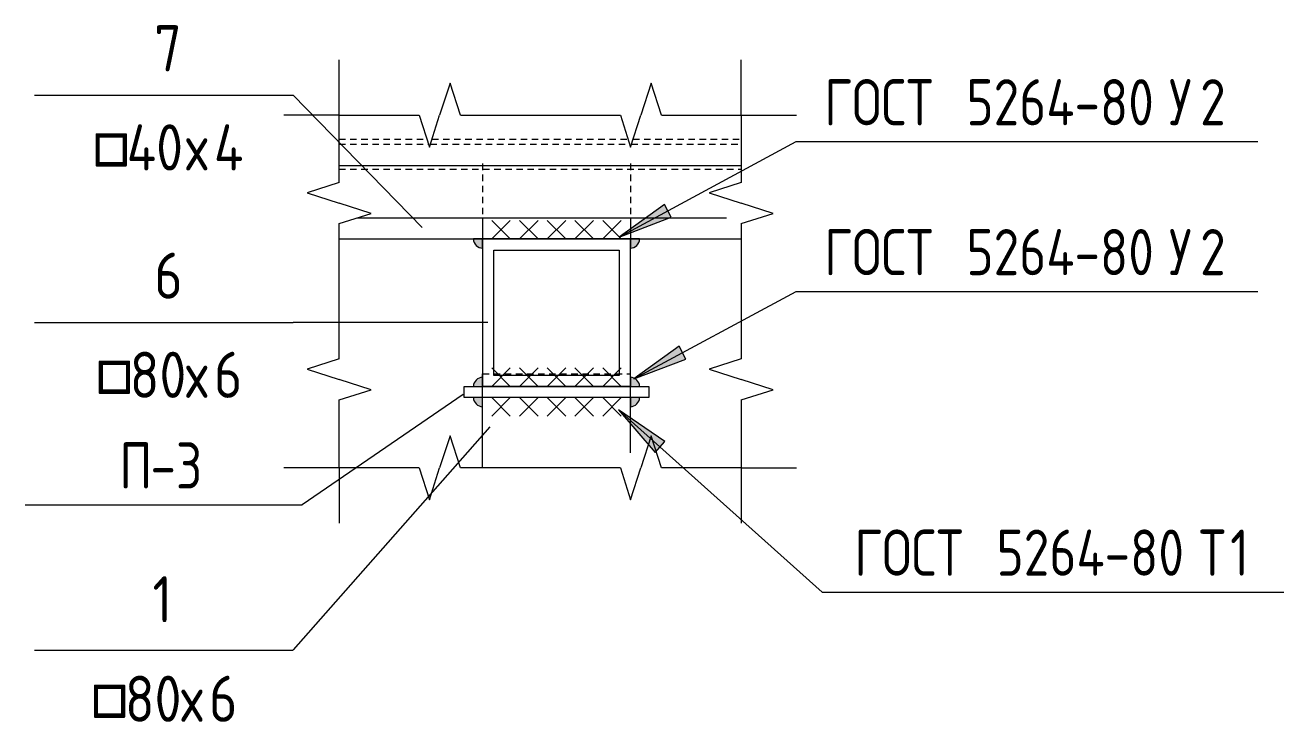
# Model space of a CAD drawing. Header units: millimetres. Extents: x 1343 to 81479, y -38120 to 27770.
# Drawn here: x 52053 to 52734, y -708 to -331 of the extents above; entities that cross this region are included whole.
import ezdxf

# ---------------------------------------------------------------- set-up
doc = ezdxf.new("R2010")
doc.units = ezdxf.units.MM
doc.linetypes.add('01 Штриховая _4 мм_', pattern=[6, 3.5, -2.5])
for name, color, linetype, lineweight in [('AA_Linii', 7, 'Continuous', 9), ('AA_Oformlenie', 7, 'Continuous', 9), ('AA_Vinoska', 7, 'Continuous', 9), ('AF_Balki', 7, 'Continuous', 20), ('AF_Pokritie', 7, 'Continuous', 9), ('KR_Colonna_KG', 7, 'Continuous', 20)]:
    doc.layers.add(name, color=color, linetype=linetype, lineweight=lineweight)
doc.styles.add('GOST Common_1', font='GOST_Common.ttf', dxfattribs={"width": 0.85, "height": 25})
doc.styles.add('ISOCPEUR_11', font='isocpeur.TTF', dxfattribs={"width": 0.85, "height": 25})
doc.styles.add('ISOCPEUR_12', font='isocpeur.TTF', dxfattribs={"width": 0.85, "height": 25})

# ---------------------------------------------------------------- blocks, each defined once
blk = doc.blocks.new('253_Профиль гнутый сварной квадратный _НесКаркас_Балка_ - Балка_40х4-4135801-КР_УЗ_Км_Г')
at = {"layer": 'AF_Balki', "linetype": '01 Штриховая _4 мм_'}
for p, q in [((4922.3, -392.61), (4969.84, -392.61)), ((4972.6, -392.61), (5078.7, -392.61)), ((5081.45, -392.61), (5140, -392.61)), ((4922.3, -395.29), (4970.69, -395.29)), ((4971.75, -395.29), (5079.55, -395.29)), ((5080.6, -395.29), (5140, -395.29))]:
    blk.add_line(p, q, dxfattribs=at)
at = {"layer": 'AF_Balki'}
blk.add_line((4932.3, -435.2), (5131.97, -435.2), dxfattribs=at)
blk = doc.blocks.new('253_Профиль гнутый сварной квадратный _НесКаркас_Балка_ - Балка_80х6-4080235-КР_УЗ_Км_Г')
at = {"layer": 'AF_Balki', "linetype": '01 Штриховая _4 мм_'}
for p, q in [((5000, -405.83), (5000, -435.2)), ((5080, -405.83), (5080, -435.2))]:
    blk.add_line(p, q, dxfattribs=at)
at = {"layer": 'AF_Balki'}
for p, q in [((5000, -435.2), (5000, -446.68)), ((5080, -435.2), (5080, -446.68)), ((5080, -446.68), (5000, -446.68)), ((5000, -446.68), (5000, -526.56)), ((5080, -526.56), (5080, -446.68)), ((5006, -520.57), (5006, -452.67)), ((5006, -452.67), (5074, -452.67)), ((5074, -452.67), (5074, -520.57)), ((5074, -520.57), (5006, -520.57)), ((5000, -526.56), (5080, -526.56))]:
    blk.add_line(p, q, dxfattribs=at)
blk = doc.blocks.new('253_Профиль гнутый сварной квадратный _НесКаркас_Балка_ - Балка_40х4-4135805-КР_УЗ_Км_Г')
at = {"layer": 'AF_Balki', "linetype": '01 Штриховая _4 мм_'}
blk.add_line((4922.3, -408.88), (5140, -408.88), dxfattribs=at)
blk = doc.blocks.new('011_Прямоугольник обрыва _ЭлУзла_ - 011_Прямоугольник обрыва _ЭлУзла_-4101584-КР_УЗ_Км_Г')
at = {"layer": 'AA_Oformlenie'}
for p, q in [((4922.3, -416.11), (4922.3, -379.63)), ((4922.3, -379.63), (4965.72, -379.63)), ((4987.98, -379.63), (5074.57, -379.63)), ((5096.84, -379.63), (5140, -379.63)), ((5140, -379.63), (5140, -416.11)), ((4922.3, -511.6), (4922.3, -438.38)), ((5140, -438.38), (5140, -511.6)), ((4922.3, -570.61), (4922.3, -533.86)), ((5140, -533.86), (5140, -570.61)), ((4965.72, -570.61), (4922.3, -570.61)), ((5074.57, -570.61), (4987.98, -570.61)), ((5140, -570.61), (5096.84, -570.61))]:
    blk.add_line(p, q, dxfattribs=at)
blk = doc.blocks.new('Последовательность узлов - Сплошная 2мм М5-2304530-КР_УЗ_Км_Г')
at = {"layer": 'AA_Oformlenie'}
for p, q in [((5020, -532.56), (5000, -532.56)), ((5015, -542.56), (5005, -532.56)), ((5005, -542.56), (5015, -532.56)), ((5035, -532.56), (5015, -532.56)), ((5030, -542.56), (5020, -532.56)), ((5020, -542.56), (5030, -532.56)), ((5050, -532.56), (5030, -532.56)), ((5045, -542.56), (5035, -532.56)), ((5035, -542.56), (5045, -532.56)), ((5065, -532.56), (5045, -532.56)), ((5060, -542.56), (5050, -532.56)), ((5050, -542.56), (5060, -532.56)), ((5080, -532.56), (5060, -532.56)), ((5075, -542.56), (5065, -532.56)), ((5065, -542.56), (5075, -532.56))]:
    blk.add_line(p, q, dxfattribs=at)
blk = doc.blocks.new('043_М_КолонныКМ - Позиция_Наименование_дп14-3915281-КР_УЗ_Км_Г')
at = {"layer": 'AA_Vinoska'}
blk.add_line((4757.45, -669.29), (4897.45, -669.29), dxfattribs=at)
blk = doc.blocks.new('043_М_Балки_Полка - Позиция_Наименование_дп14-3916595-КР_УЗ_Км_Г')
at = {"layer": 'AA_Vinoska'}
blk.add_line((4757.45, -491.97), (4897.45, -491.97), dxfattribs=at)
blk = doc.blocks.new('010_Текст с выноской - Текст 2 строки _стрелка_-4097713-КР_УЗ_Км_Г')
at = {"layer": 'AA_Vinoska'}
blk.add_line((5183.76, -637.88), (5433.76, -637.88), dxfattribs=at)
blk = doc.blocks.new('010_Текст с выноской - Текст 2 строки-4041966-КР_УЗ_Км_Г')
at = {"layer": 'AA_Vinoska'}
blk.add_line((4752.34, -590.7), (4902.34, -590.7), dxfattribs=at)

msp = doc.modelspace()

# ---------------------------------------------------------------- hatches: boundary and pattern name
at = {"layer": 'AA_Oformlenie'}
h = msp.add_hatch(color=256, dxfattribs=at)
h.paths.add_polyline_path([(52380.721, -537.557), (52381.9932, -537.3413), (52383.1741, -536.8211), (52384.192, -536.028), (52384.9851, -535.0101), (52385.5053, -533.8292), (52385.721, -532.557), (52380.721, -532.557)])
h.paths.add_polyline_path([(52300.721, -537.557), (52300.721, -532.557), (52295.721, -532.557), (52295.9366, -533.8292), (52296.4568, -535.0101), (52297.2499, -536.028), (52298.2678, -536.8211), (52299.4487, -537.3413)])
h.paths.add_polyline_path([(52300.721, -526.557), (52300.721, -521.557), (52299.4487, -521.7726), (52298.2678, -522.2928), (52297.2499, -523.0859), (52296.4568, -524.1038), (52295.9366, -525.2847), (52295.721, -526.557)])
h.paths.add_polyline_path([(52380.721, -526.557), (52385.721, -526.557), (52385.5053, -525.2847), (52384.9851, -524.1038), (52384.192, -523.0859), (52383.1741, -522.2928), (52381.9932, -521.7726), (52380.721, -521.557)])
h.paths.add_polyline_path([(52300.721, -451.6795), (52300.721, -446.6795), (52295.721, -446.6795), (52295.9366, -447.9517), (52296.4568, -449.1326), (52297.2499, -450.1505), (52298.2678, -450.9436), (52299.4487, -451.4638)])
h.paths.add_polyline_path([(52380.721, -451.6795), (52381.9932, -451.4638), (52383.1741, -450.9436), (52384.192, -450.1505), (52384.9851, -449.1326), (52385.5053, -447.9517), (52385.721, -446.6795), (52380.721, -446.6795)])
at = {"layer": 'AA_Vinoska'}
for points in [[(52374.5763, -445.6552), (52402.8549, -434.8887), (52399.1047, -427.9365)], [(52382.5177, -522.4977), (52410.8005, -511.7421), (52407.053, -504.7885)], [(52374.3484, -539.2885), (52394.0659, -562.2411), (52399.3346, -556.3557)]]:
    msp.add_hatch(color=256, dxfattribs=at).paths.add_polyline_path(points)

# ---------------------------------------------------------------- linework, layer by layer
at = {"layer": 'AA_Linii', "lineweight": 20}
for p, q in [((52223.0166, -446.6795), (52440.721, -446.6795)), ((52290.721, -526.557), (52390.721, -526.557)), ((52290.721, -532.557), (52290.721, -526.557)), ((52390.721, -526.557), (52390.721, -532.557)), ((52390.721, -532.557), (52290.721, -532.557))]:
    msp.add_line(p, q, dxfattribs=at)
at = {"layer": 'AA_Linii'}
for p, q in [((52300.721, -446.6795), (52295.721, -446.6795)), ((52300.721, -451.6795), (52300.721, -446.6795)), ((52385.721, -446.6795), (52380.721, -446.6795)), ((52380.721, -446.6795), (52380.721, -451.6795)), ((52300.721, -526.557), (52300.721, -521.557)), ((52380.721, -521.557), (52380.721, -526.557)), ((52295.721, -526.557), (52300.721, -526.557)), ((52380.721, -526.557), (52385.721, -526.557)), ((52300.721, -532.557), (52295.721, -532.557)), ((52300.721, -537.557), (52300.721, -532.557)), ((52385.721, -532.557), (52380.721, -532.557)), ((52380.721, -532.557), (52380.721, -537.557))]:
    msp.add_line(p, q, dxfattribs=at)
for centre, start, end in [((52300.9536, -446.4468), 182.5454335, 267.4545665), ((52380.4884, -446.4468), 272.5454335, 357.4545665), ((52300.9536, -526.7896), 92.5454335, 177.4545665), ((52380.4884, -526.7896), 2.5454335, 87.4545665), ((52300.9536, -532.3243), 182.5454335, 267.4545665), ((52380.4884, -532.3243), 272.5454335, 357.4545665)]:
    msp.add_arc(centre, 5.2378, start, end, dxfattribs=at)
at = {"layer": 'AA_Vinoska'}
for p, q in [((52223.0166, -379.6325), (52223.0166, -349.6325)), ((52440.721, -379.6325), (52440.721, -349.6325)), ((52283.0735, -362.3024), (52277.4427, -379.6325)), ((52288.7044, -379.6325), (52283.0735, -362.3024)), ((52391.9257, -362.3024), (52386.2949, -379.6325)), ((52397.5566, -379.6325), (52391.9257, -362.3024)), ((52267.9522, -440.4441), (52198.1711, -368.8185)), ((52223.0166, -379.6325), (52193.0166, -379.6325)), ((52266.4427, -379.6325), (52271.9427, -396.953)), ((52271.9427, -396.953), (52277.4427, -379.6325)), ((52375.2949, -379.6325), (52380.7949, -396.953)), ((52380.7949, -396.953), (52386.2949, -379.6325)), ((52440.721, -379.6325), (52470.721, -379.6325)), ((52374.5763, -445.6552), (52470.4288, -393.9501)), ((52223.0166, -416.1147), (52205.6865, -421.7455)), ((52205.6865, -421.7455), (52223.0166, -427.3764)), ((52440.721, -416.1147), (52423.3909, -421.7455)), ((52423.3909, -421.7455), (52440.721, -427.3764)), ((52240.3371, -432.8764), (52223.0166, -427.3764)), ((52399.1047, -427.9365), (52374.5763, -445.6552)), ((52402.8549, -434.8887), (52399.1047, -427.9365)), ((52458.0415, -432.8764), (52440.721, -427.3764)), ((52223.0166, -438.3764), (52240.3371, -432.8764)), ((52374.5763, -445.6552), (52402.8549, -434.8887)), ((52440.721, -438.3764), (52458.0415, -432.8764)), ((52382.5177, -522.4977), (52470.4288, -475.1203)), ((52303.4814, -491.9682), (52198.1711, -491.9682)), ((52407.053, -504.7885), (52382.5177, -522.4977)), ((52410.8005, -511.7421), (52407.053, -504.7885)), ((52223.0166, -511.6025), (52205.6865, -517.2334)), ((52205.6865, -517.2334), (52223.0166, -522.8642)), ((52382.5177, -522.4977), (52410.8005, -511.7421)), ((52440.721, -511.6025), (52423.3909, -517.2334)), ((52423.3909, -517.2334), (52440.721, -522.8642)), ((52240.3371, -528.3642), (52223.0166, -522.8642)), ((52458.0415, -528.3642), (52440.721, -522.8642)), ((52290.2178, -530.9432), (52203.0659, -590.7023)), ((52223.0166, -533.8642), (52240.3371, -528.3642)), ((52440.721, -533.8642), (52458.0415, -528.3642)), ((52374.3484, -539.2885), (52394.0659, -562.2411)), ((52399.3346, -556.3557), (52374.3484, -539.2885)), ((52374.3484, -539.2885), (52484.481, -637.8817)), ((52304.6323, -548.3638), (52198.1711, -669.2858)), ((52283.0735, -553.2781), (52277.4427, -570.6082)), ((52288.7044, -570.6082), (52283.0735, -553.2781)), ((52391.9257, -553.2781), (52386.2949, -570.6082)), ((52397.5566, -570.6082), (52391.9257, -553.2781)), ((52394.0659, -562.2411), (52399.3346, -556.3557)), ((52223.0166, -570.6082), (52193.0166, -570.6082)), ((52223.0166, -570.6082), (52223.0166, -600.6082)), ((52266.4427, -570.6082), (52271.9427, -587.9287)), ((52271.9427, -587.9287), (52277.4427, -570.6082)), ((52375.2949, -570.6082), (52380.7949, -587.9287)), ((52380.7949, -587.9287), (52386.2949, -570.6082)), ((52440.721, -570.6082), (52470.721, -570.6082)), ((52440.721, -570.6082), (52440.721, -600.6082))]:
    msp.add_line(p, q, dxfattribs=at)
at = {"layer": 'AF_Pokritie', "lineweight": 20}
msp.add_line((52440.721, -407), (52223.0166, -407), dxfattribs=at)
at = {"layer": 'KR_Colonna_KG'}
for p, q in [((52300.721, -570.6082), (52300.721, -519.6383)), ((52380.721, -562.5771), (52380.721, -519.6383))]:
    msp.add_line(p, q, dxfattribs=at)
at = {"layer": 'KR_Colonna_KG', "linetype": '01 Штриховая _4 мм_'}
msp.add_line((52300.721, -519.6383), (52380.721, -519.6383), dxfattribs=at)

# ---------------------------------------------------------------- block references
at = {"layer": 'AA_Oformlenie'}
for name in ['011_Прямоугольник обрыва _ЭлУзла_ - 011_Прямоугольник обрыва _ЭлУзла_-4101584-КР_УЗ_Км_Г', 'Последовательность узлов - Сплошная 2мм М5-2304530-КР_УЗ_Км_Г']:
    msp.add_blockref(name, (47300.721, 0), dxfattribs=at)
at = {"layer": 'AA_Oformlenie', "extrusion": (0, 0, -1), "rotation": 180}
for p in [(-47300.721, -979.2364), (-47300.721, -1059.1139)]:
    msp.add_blockref('Последовательность узлов - Сплошная 2мм М5-2304530-КР_УЗ_Км_Г', p, dxfattribs=at)
at = {"layer": 'AA_Vinoska'}
for name, p in [('043_М_Балки_Полка - Позиция_Наименование_дп14-3916595-КР_УЗ_Км_Г', (47300.721, 123.1497)), ('010_Текст с выноской - Текст 2 строки _стрелка_-4097713-КР_УЗ_Км_Г', (47286.6688, 243.9316)), ('010_Текст с выноской - Текст 2 строки _стрелка_-4097713-КР_УЗ_Км_Г', (47286.6688, 162.7614)), ('043_М_Балки_Полка - Позиция_Наименование_дп14-3916595-КР_УЗ_Км_Г', (47300.721, 0)), ('010_Текст с выноской - Текст 2 строки-4041966-КР_УЗ_Км_Г', (47300.721, 0)), ('010_Текст с выноской - Текст 2 строки _стрелка_-4097713-КР_УЗ_Км_Г', (47300.721, 0)), ('043_М_КолонныКМ - Позиция_Наименование_дп14-3915281-КР_УЗ_Км_Г', (47300.721, 0))]:
    msp.add_blockref(name, p, dxfattribs=at)
at = {"layer": 'AF_Balki', "linetype": '01 Штриховая _4 мм_'}
for name in ['253_Профиль гнутый сварной квадратный _НесКаркас_Балка_ - Балка_40х4-4135801-КР_УЗ_Км_Г', '253_Профиль гнутый сварной квадратный _НесКаркас_Балка_ - Балка_80х6-4080235-КР_УЗ_Км_Г', '253_Профиль гнутый сварной квадратный _НесКаркас_Балка_ - Балка_40х4-4135805-КР_УЗ_Км_Г']:
    msp.add_blockref(name, (47300.721, 0), dxfattribs=at)

# ---------------------------------------------------------------- texts
at = {"layer": 'AA_Vinoska', "char_height": 25, "attachment_point": 1}
for s, insert, width, style in [('\\fISOCPEUR|b0|i0|c204|p34|;\\W.85;7', (52122.9222, -330.8833), 18.398728, 'ISOCPEUR_12'), ('ГОСТ', (52485.6116, -360.1271), 77.683519, 'GOST Common_1'), (' 5264-80 ', (52549.7069, -360.1271), 148.552694, 'GOST Common_1'), ('\\fGOST Common|b0|i0|c204|p34|;\\W.85;У', (52672.2752, -360.1271), 20.443031, 'GOST Common_1'), ('\\fGOST Common|b0|i0|c204|p34|;\\W.85;2', (52689.1423, -360.1271), 18.398728, 'GOST Common_1'), ('40', (52107.9958, -384.593), 38.841759, 'ISOCPEUR_12'), ('\\fISOCPEUR|b0|i0|c204|p34|;\\W.85;4', (52155.224, -384.593), 20.443031, 'ISOCPEUR_12'), ('\\fISOCPEUR|b0|i0|c130|p34|;\\W.85;□', (52088.8797, -384.593), 23.168769, 'ISOCPEUR_11'), ('\\fISOCPEUR|b0|i0|c204|p34|;\\W.85;х', (52140.0435, -384.593), 18.398728, 'ISOCPEUR_12'), ('ГОСТ', (52485.6116, -441.2973), 77.683519, 'GOST Common_1'), (' 5264-80 ', (52549.7069, -441.2973), 148.552694, 'GOST Common_1'), ('\\fGOST Common|b0|i0|c204|p34|;\\W.85;У', (52672.2752, -441.2973), 20.443031, 'GOST Common_1'), ('\\fGOST Common|b0|i0|c204|p34|;\\W.85;2', (52689.1423, -441.2973), 18.398728, 'GOST Common_1'), ('\\fISOCPEUR|b0|i0|c204|p34|;\\W.85;6', (52122.9222, -454.033), 18.398728, 'ISOCPEUR_12'), ('80', (52109.6958, -507.7427), 36.797456, 'ISOCPEUR_12'), ('\\fISOCPEUR|b0|i0|c204|p34|;\\W.85;6', (52155.2372, -507.7427), 18.398728, 'ISOCPEUR_12'), ('\\fISOCPEUR|b0|i0|c130|p34|;\\W.85;□', (52090.5797, -507.7427), 23.168769, 'ISOCPEUR_11'), ('\\fISOCPEUR|b0|i0|c204|p34|;\\W.85;х', (52140.0568, -507.7427), 18.398728, 'ISOCPEUR_12'), ('\\fGOST Common|b0|i0|c204|p34|;\\W.85;П', (52104.0137, -556.8793), 20.443031, 'GOST Common_1'), ('-3', (52120.8809, -556.8793), 36.797456, 'GOST Common_1'), ('ГОСТ', (52501.9163, -604.0587), 77.683519, 'GOST Common_1'), (' 5264-80 ', (52566.0116, -604.0587), 148.552694, 'GOST Common_1'), ('\\fGOST Common|b0|i0|c204|p34|;\\W.85;Т', (52688.5799, -604.0587), 20.443031, 'GOST Common_1'), ('\\fGOST Common|b0|i0|c204|p34|;\\W.85;1', (52705.4471, -604.0587), 12.947253, 'GOST Common_1'), ('\\fISOCPEUR|b0|i0|c204|p34|;\\W.85;1', (52122.0039, -629.299), 12.947253, 'ISOCPEUR_12'), ('\\fISOCPEUR|b0|i0|c130|p34|;\\W.85;□', (52087.9616, -683.1955), 23.168769, 'ISOCPEUR_11'), ('80', (52107.0777, -683.1955), 36.797456, 'ISOCPEUR_12'), ('\\fISOCPEUR|b0|i0|c204|p34|;\\W.85;6', (52152.6191, -683.1955), 18.398728, 'ISOCPEUR_12'), ('\\fISOCPEUR|b0|i0|c204|p34|;\\W.85;х', (52137.4387, -683.1955), 18.398728, 'ISOCPEUR_12')]:
    msp.add_mtext(s, dxfattribs=dict(at, insert=insert, width=width, style=style))

doc.saveas('drawing.dxf')
